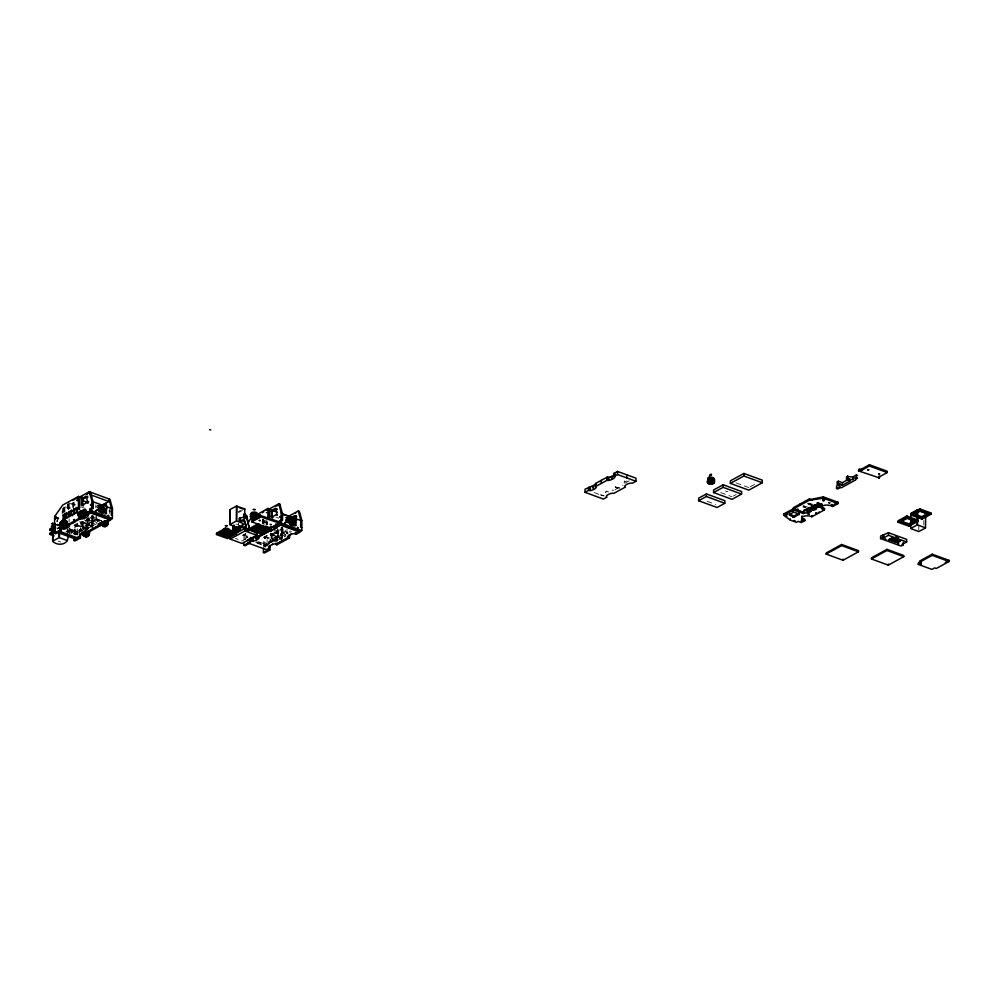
<?xml version="1.0" encoding="UTF-8"?>
<svg xmlns="http://www.w3.org/2000/svg" width="999" height="999" viewBox="0 0 999 999"><rect width="100%" height="100%" fill="white"/><g stroke="black" fill="none" stroke-linecap="round" stroke-linejoin="round"><path stroke-width="0.75" stroke-dasharray="5 3.75" d="M57.455 521.603L57.492 517.445M62.188 513.948L62.225 511.026M62.787 512.699L62.825 508.304M63.174 512.699L63.224 508.241M63.761 511.426L63.811 506.968M64.111 512.425L64.173 506.356M64.898 512L64.96 505.931L70.579 507.979M67.482 531.73L67.52 528.733M67.682 508.803L67.72 504.308M67.62 534.228L67.657 531.143L76.861 534.515M68.007 508.803L68.069 502.859M68.257 509.015L68.294 504.52M68.631 509.765L68.706 502.285M68.819 532.804L68.844 530.219M69.081 521.965L69.118 518.968M69.218 508.479L69.268 503.996M69.88 533.703L69.855 532.292L65.809 530.806M69.893 528.071L69.93 529.495L66.221 531.518M71.578 533.816L71.603 531.231A8.117 3.621 0.6 0 0 68.007 531.93M72.777 507.442L72.84 501.498M73.264 507.242L73.314 502.597M73.576 507.005L73.614 502.547M73.664 507.017L73.714 502.522M74.251 505.731L74.288 502.734M74.051 534.365L74.138 525.187M74.313 533.99L74.376 527.897A2.635 1.848 61.3 0 1 75.624 526.186L76.536 525.699C77.035 522.802 76.199 527.609 78.059 526.111C79.046 524.825 75.649 524.562 76.698 525.861M68.894 528.646L74.388 530.656A1.561 0.699 0.6 0 0 74.75 531.368L74.763 533.966A1.561 0.699 0.6 0 1 74.363 533.241L76.299 534.527M75.2 535.027L75.287 524.075M75.624 526.186L75.637 525.174C75.824 523.838 76.274 528.221 76.985 524.9M75.824 533.903L75.936 524.213L77.735 523.226L77.622 532.892M77.048 534.802L77.073 532.23L74.8 531.393M77.235 535.052L77.173 532.305M79.171 532.779L79.196 530.144L81.606 530.307L81.731 521.141M79.845 529.795L79.445 531.318L78.659 530.881L79.745 529.657L79.957 532.342L83.292 529.932M79.196 530.144L80.807 530.744L80.907 521.64M79.483 533.516A5.594 3.109 -69.9 0 1 80.407 530.781L81.144 522.39M82.705 521.378L82.567 528.833L82.13 521.166M82.792 526.96L82.68 522.24L85.839 520.354L85.976 525.037L82.755 526.96L83.953 527.372L86.851 525.774L87.175 525.099L86.051 524.687M83.841 527.36L83.779 522.727L87.213 521.128L86.089 520.716M86.501 529.258L86.613 518.781M87.075 529.47L87.188 518.993M87.275 518.843L87.163 529.245L74.763 524.7M87.475 528.733L87.587 518.244M88.074 518.419L87.962 528.821L75.562 524.263M88.049 528.946L88.162 518.456M88.611 525.262L91.883 527.022L88.561 525.786M91.384 517.819L91.334 521.79L92.407 522.489L89.136 524.475L89.098 519.767L92.507 518.231L90.971 517.532L92.345 517.894M91.533 526.411L91.646 515.559M91.945 526.411L92.058 516.008M92.108 526.623L92.22 515.771M92.47 528.971L92.607 515.496M88.474 528.159L92.745 525.973L92.857 515.571M96.441 516.371L96.416 519.018L97.452 519.78L94.318 521.703L92.919 521.041L93.269 516.283M93.082 526.186L93.182 515.709M94.318 521.703L94.168 516.982M95.792 516.645L95.717 524.075L84.391 519.917M95.879 507.729L95.916 504.757M97.527 521.603L97.565 518.631M109.49 513.449L109.528 509.453M238.311 527.597L238.361 523.089M243.943 539.235L243.993 534.652M245.067 539.647L245.142 533.541M245.542 534.552L245.554 533.528M246.828 537.812L246.865 535.039M262.637 523.951L262.687 519.305M263.037 523.576L262.987 519.068M263.461 546.416L263.561 537.25M263.611 523.776L263.649 519.293M263.961 524.887L264.111 521.79L266.209 520.516M264.585 546.828L264.685 537.662M265.235 547.34L265.347 536.263L267.158 535.277L267.033 546.353M266.134 524.438L266.346 521.241M266.783 524.925L266.833 520.467M267.42 524.438L267.47 521.653M268.581 544.83L268.619 542.207L269.405 541.77L269.255 543.881M268.619 542.207L270.23 542.794L270.329 533.691M269.255 544.18A5.594 3.109 -69.9 0 1 269.83 542.844L270.579 532.991M271.154 533.204L271.016 542.37L270.23 542.794M272.115 533.429L272.04 540.859L271.541 533.216M273.139 535.102L272.277 534.053L275.387 532.455L275.474 536.738L276.561 537.362L273.339 539.435L273.227 534.715L276.598 532.979M275.924 541.321L276.036 530.844M276.586 541.308L276.698 530.906M276.898 540.796L277.01 530.307M278.671 536.538C276.486 524.225 288.486 532.842 278.671 536.538L277.272 535.876L277.61 531.118M277.472 540.996L277.51 528.983M281.306 539.085L278.034 537.312L281.393 539.073M277.422 536.113C283.554 537.674 278.359 527.422 281.768 529.945M280.931 540.022L281.069 527.622M281.481 528.071L281.368 538.461L268.968 533.916M281.518 538.673L281.643 527.834M281.893 541.033L282.03 527.559M282.267 527.634L282.168 538.036L268.381 532.979M282.492 538.249L282.605 527.772M283.741 533.753L282.505 533.341L285.826 531.068L286.95 531.48L283.591 533.741L283.816 528.746L282.692 528.334L283.504 529.433M273.813 531.98L285.127 536.138L285.19 530.194M286.988 528.833L286.938 535.152L285.127 536.138M918.755 529.994L918.805 526.286M923.8 525.049L923.85 520.529M91.334 521.865L92.095 522.914M96.404 519.08L93.082 521.278M267.432 524.375L266.308 523.888M275.462 536.813L272.103 538.998L273.264 539.423M280.756 533.916L281.88 534.265M87.887 519.73L91.059 517.482M262.862 521.84L265.085 520.104M70.542 530.544L71.341 530.581M89.111 516.933L88.661 517.819M264.111 537.025C264.31 540.859 267.47 535.089 267.557 538.074C265.347 538.136 266.596 535.526 264.31 538.061M77.26 532.479L71.603 531.231M70.592 530.806C76.436 527.659 65.085 533.541 71.241 530.719M70.692 530.506L71.266 531.156M71.566 529.745L72.165 530.656M74.913 524.525L74.675 525.811L76.011 526.411M82.567 528.833L81.069 529.707M278.371 529.495L277.297 529.445M85.252 529.482L85.764 529.495M85.015 529.245L85.015 529.245A3.097 1.723 -69.9 0 0 83.591 529.595M287.724 533.778L288.349 534.49M271.678 542.057L273.439 540.434A5.594 3.109 -69.9 0 1 275.899 540.546L276.236 540.671M70.005 531.63L69.668 530.993M624.787 483.266L629.507 480.656M96.179 506.368L96.166 507.242M82.043 528.583L82.892 527.959A5.594 3.109 -69.9 0 1 85.902 528.808L86.089 529.358M83.117 529.033L84.016 528.371A5.594 3.109 -69.9 0 1 87.025 529.22M110.489 511.101L108.916 510.814L110.315 511.6M265.909 546.041L263.399 545.516L265.722 546.578M271.466 540.646L272.315 540.022A5.594 3.109 -69.9 0 1 275.324 540.859M272.04 540.859L270.492 541.77M604.208 495.866L600.624 494.792L602.897 495.991M277.71 531.056L278.833 531.468L277.635 531.106L280.544 529.52M85.689 525.399L86.813 525.811M285.464 531.78L286.588 532.192M57.505 520.904L56.606 521.391A2.635 1.848 61.3 0 0 56.531 520.691M75.125 526.361L76.024 525.874M74.376 527.897L75.287 527.41A2.635 1.848 61.3 0 1 76.536 525.699M90.971 522.502L88.049 524.063L89.248 524.475M80.807 530.744L81.606 530.307M93.119 525.611L96.603 523.713M238.074 511.838L240.584 510.464M238.461 512.587L242.282 510.501M246.129 538.661L242.083 540.871L235.477 538.449M272.715 541.982L276.049 540.621M276.723 540.859L286.026 535.764M615.059 489.635L623.201 485.177M733.416 496.003L736.138 494.505M750.162 486.838L755.569 483.878M85.602 528.671L87.3 528.796M612.2 490.134L613.898 490.272M615.159 487.262L617.357 488.086M78.109 525.312L77.747 526.261M98.689 520.679C95.005 519.942 99.301 522.652 98.089 519.48C95.979 520.454 98.252 522.514 98.751 520.729M97.29 521.228L97.627 520.317M247.939 536.863L246.378 536.813L247.59 537.799M246.528 537.4L246.815 536.451M266.258 543.618C266.333 546.865 268.444 542.332 266.046 544.592M267.457 544.043L267.095 544.992M88.012 524.063L88.961 524.113M282.505 533.341L283.454 533.404M624.675 480.944C622.29 485.302 626.523 478.359 628.084 482.205M606.206 491.058C604.12 494.955 606.942 489.797 608.478 491.895M74.888 525.998L75.712 524.4M264.785 536.263L277.385 540.871M269.043 541.645C266.945 545.541 269.767 540.384 271.316 542.482M288.174 532.792C284.091 533.941 289.86 531.793 286.738 532.092C286.351 535.277 289.235 531.768 287.762 533.678M286.638 533.266L286.988 532.33M267.532 537.375L267.245 538.336M266.046 537.912L266.458 537.012M78.097 532.03L76.473 531.943L77.685 532.929M76.561 532.517L76.911 531.58M101.523 520.866L99.026 520.042L98.639 521.64M808.953 503.021L813.149 504.557M807.554 503.171L811.75 504.707M807.979 503.558L810.776 504.582M807.979 504.208L810.776 505.232M803.308 505.544L807.679 507.142M802.959 506.306L805.756 507.33M802.946 506.968L805.743 507.992M736.076 482.904L748.813 487.574M720.704 492.594L732.055 496.753M707.167 501.298L715.684 504.42M619.78 488.361L615.209 486.725L617.444 488.061M594.243 492.607L603.446 495.991M276.061 517.132L278.821 518.144M262.799 521.078L268.406 523.126M262 521.503L269.018 524.075M280.794 529.882L281.918 530.294M274.201 530.469L285.514 534.627M275.512 532.779L276.636 533.116M280.394 534.565L281.518 534.977M273.551 534.365L272.427 533.953L273.464 534.403M277.26 535.764L278.384 536.176M275.1 537.462L276.224 537.874M273.089 539.073L272.078 538.973M274.063 539.735L275.187 540.147M264.186 536.763L275.212 540.809M258.491 541.72L268.007 545.217M256.431 541.695L268.069 545.966M255.694 542.195L265.622 545.841M257.08 543.206L266.271 546.578M71.628 503.434L75.762 504.945M81.269 506.968L85.402 508.491M69.455 503.359L76.349 505.894M65.572 506.88L69.78 508.416M92.957 516.958L94.081 517.37M98.089 519.48L101.498 520.729M96.041 519.73L97.165 520.142M89.423 519.405L88.249 519.018L89.336 519.455M92.907 520.929L94.043 521.341M87.612 519.455L97.515 523.089M83.004 521.89L84.128 522.302M82.917 521.94L84.041 522.352M81.718 521.928L92.745 525.973M82.592 522.627L83.716 523.039M79.545 521.853L92.07 526.473M82.555 526.598L83.679 527.01M84.64 527.672L85.764 528.084M85.889 529.108L87.837 529.782M81.718 529.795L82.268 529.994A5.594 3.109 -69.9 0 0 81.531 531.193M79.62 529.582L81.893 530.419M69.068 529.67L78.584 533.154M67.008 529.632L77.185 533.366M67.695 530.656L77.622 534.29M67.495 530.719L77.61 534.39M65.884 531.643L70.142 533.204M58.167 541.121L60.664 542.032M264.922 536.263L265.434 538.473M290.572 532.517A5.594 3.109 -69.9 0 1 291.308 531.318M289.448 532.105A5.594 3.109 -69.9 0 1 290.185 530.906M235.989 524.188A3.097 1.386 0.6 0 1 238.324 524.375M244.805 533.941A2.01 0.899 0.6 0 1 245.117 535.214A2.01 0.899 0.6 0 1 242.282 535.327M245.429 533.291A2.01 0.899 0.6 0 1 244.743 534.34M244.28 534.453A2.01 0.899 0.6 0 1 243.244 534.49M99.463 521.378A5.594 3.109 -69.9 0 1 100.025 520.042M727.834 491.658A2.01 0.899 0.6 0 1 725.611 490.834M79.945 530.968C80.444 533.578 81.631 528.346 79.945 530.968"/><path stroke-width="1.5" d="M69.056 524.95L66.821 525.149L66.721 522.639A5.594 3.109 -69.9 0 0 63.387 520.779L61.626 522.402M67.944 525.561L67.944 524.213M86.326 532.33L86.339 531.031L87.462 531.443L87.45 532.742L86.326 532.33L98.951 525.424L98.963 524.138L100.087 524.55L100.075 525.836L87.45 532.742M256.955 534.34L257.355 537.624L256.231 537.212L256.144 534.69M257.355 537.624L257.367 536.326L256.243 535.914M275.749 544.393L275.761 543.094L276.885 543.506L276.873 544.805L275.749 544.393L288.374 537.487L288.386 536.201L289.51 536.613L289.498 537.899L276.873 544.805M54.096 535.988L50.062 534.502L50.012 533.241M50.112 529.058L50.1 530.294L52.797 531.281M52.56 530.119L52.56 528.846M55.357 526.76A1.561 0.699 0.6 0 1 54.895 526.673L52.61 525.836L52.635 523.264L51.523 523.863M52.66 541.158L52.822 526.148M67.408 534.552C70.667 544.293 58.142 546.915 52.722 541.321L52.835 526.298M54.221 527.797L54.371 530.269A8.117 3.621 0.6 0 0 55.395 529.395M54.371 530.269L54.396 527.697A8.117 3.621 0.6 0 0 55.257 527.01M79.545 508.016L79.658 496.815L78.534 496.403L62.675 505.082L54.645 516.483L54.47 533.291L55.594 533.703L60.927 530.781L60.951 528.109A5.594 3.109 -69.9 0 1 61.089 526.748M54.845 526.66L54.87 524.075L52.635 523.264M52.685 541.146L59.041 537.662L59.103 531.668M67.395 540.571L59.441 537.649L59.49 533.154M62.438 527.547C57.717 528.109 59.515 519.955 63.149 521.353A1.436 1.199 -74.3 0 1 64.236 521.141L64.048 521.678M52.535 533.104L52.522 534.34L59.803 530.369L59.828 527.697A5.594 3.109 -69.9 0 1 60.327 524.937M60.914 525.936L60.564 526.136A1.436 0.637 0.6 0 1 60.027 525.611L59.578 524.725M62.562 527.41L64.073 528.471L65.035 527.847L64.073 528.471M62.625 521.915L63.124 521.128L64.935 521.965M66.321 513.174L66.458 517.857L63.274 519.78L63.112 515.209L66.259 513.186L67.445 513.586L64.323 515.397L64.173 519.992M63.062 527.647A1.436 1.011 61.3 0 1 62.175 526.798L61.663 527.072A1.436 1.011 61.3 0 0 62.55 527.922L63.062 527.135M63.124 521.64L63.124 521.128A1.436 1.011 61.3 0 0 62.225 521.316L61.276 521.428M60.29 526.873C62.837 527.247 64.436 522.864 62.7 521.191A1.436 1.199 -74.3 0 1 63.799 521.016L64.236 521.141M63.674 520.329L63.736 514.385M63.874 522.777A1.436 0.637 0.6 0 1 65.122 522.914L66.646 523.464L66.783 524.463L65.122 523.638A1.436 0.637 0.6 0 0 63.861 523.501L63.424 522.614M64.023 520.017L64.073 515.459M64.785 522.614L64.885 513.511M71.453 515.322L68.357 516.733L68.494 512.1L71.653 510.277L71.503 515.284L72.577 515.734M68.781 511.813C70.479 511.55 70.33 518.493 68.319 516.52M76.686 507.504L77.747 507.929L74.888 509.49L73.764 509.078L76.848 507.567L76.823 512.187L73.639 514.11L73.751 509.09M80.607 533.928A5.594 3.109 -69.9 0 0 80.469 535.289L80.444 537.974L75.1 540.884L73.976 540.471L74.013 537.425M74.875 509.502L74.525 514.16L73.402 513.748M74.688 521.953L74.7 520.666M77.36 512.862L77.41 508.416M62.025 528.883C64.186 529.994 72.178 526.136 68.869 525.137L80.557 518.656L80.582 517.37C76.286 517.345 78.309 509.827 81.718 511.188A1.436 1.199 -74.3 0 1 82.805 510.976L82.617 511.525M79.533 509.415L78.409 509.003L78.534 496.403M90.085 511.988L91.883 511.001L91.92 508.041L90.11 509.028L90.085 511.988L110.564 519.505L112.375 518.518L112.45 508.454L109.99 499.325L89.348 491.733L79.52 497.115L79.408 508.454L78.409 509.003M66.821 525.149L79.433 518.244L79.458 516.958M78.272 515.909L78.958 516.558A1.436 1.061 -26.8 0 0 79.545 517.32C81.169 518.956 85.964 517.957 81.631 517.482L81.406 517.245M83.466 505.631L82.343 505.219A1.261 0.699 -69.9 0 1 81.568 504.52L81.955 498.576L85.639 496.441L86.763 496.853A1.773 0.987 -69.9 0 1 87.425 496.803M81.631 516.97L81.631 517.482A1.436 1.011 61.3 0 1 80.744 516.633L80.032 516.608M78.709 516.071A1.436 1.061 -26.8 0 0 79.296 516.833L81.581 514.71L81.269 511.026A1.436 1.199 -74.3 0 1 82.368 510.851L82.805 510.976M82.442 512.624A1.436 0.637 0.6 0 1 83.704 512.749C85.976 512.662 86.026 515.634 83.691 513.474A1.436 0.637 0.6 0 0 82.43 513.336L81.993 512.45M83.367 505.681A1.261 0.699 -69.9 0 1 82.692 504.932L82.942 499.213L86.763 496.853M85.202 514.035L85.215 513.311M86.164 536.051L86.164 536.563A1.436 1.011 61.3 0 0 87.063 536.376L87.575 536.101A1.436 1.011 61.3 0 1 86.663 536.288L86.164 536.563C82.617 536.326 85.714 534.403 84.653 536.013M86.451 513.124L87.575 513.536L87.562 514.822L86.438 514.41L86.451 513.124A5.594 3.109 -69.9 0 0 82.093 510.701M79.433 518.244C81.506 520.779 90.834 516.083 87.35 515.034L87.375 511.938M85.252 536.013L85.065 536.55A1.436 1.199 -74.3 0 0 86.151 536.338L88.511 535.814L89.261 532.804A1.436 0.637 0.6 0 0 88.724 532.28L88.374 531.755M89.261 532.804L89.273 532.08A1.436 0.637 0.6 0 0 88.736 531.555M89.71 532.966L88.899 530.968A1.436 1.061 -26.8 0 1 89.148 531.456L89.598 531.618M86.438 514.41L89.922 512.499L89.96 508.903L91.733 507.929L93.057 508.454L93.132 501.785L111.326 508.466M90.434 492.157L90.41 494.73L108.841 501.498L108.866 498.913L111.326 508.041L111.264 515.134L112.4 515.559M91.733 507.929L91.808 500.861L89.348 491.733M92.857 508.341L92.932 501.273L90.472 492.145L86.788 494.155M102.897 510.764L102.622 512.175L102.897 510.764L101.036 510.089M104.683 525.924L104.67 526.436A1.436 1.011 61.3 0 0 105.582 526.248L106.081 525.973A1.436 1.011 61.3 0 1 105.182 526.161L101.399 524.962M104.92 520.904L105.744 521.778L109.341 519.805M108.229 522.839L107.78 522.677A1.436 0.637 0.6 0 0 107.243 522.152L105.732 520.879L107.243 521.428A1.436 0.637 0.6 0 1 107.78 521.953C109.091 523.214 106.893 527.484 104.658 526.211A1.436 1.199 -74.3 0 1 103.571 526.423L101.798 525.162L104.008 526.548A1.436 1.199 -74.3 0 0 105.095 526.336L104.758 526.061M107.093 520.716L107.08 522.002L110.564 520.104L90.946 513.061M107.78 522.677L107.78 521.953M236.413 533.641L225.599 529.67L225.549 528.409L236.376 532.38L236.413 533.803L227.535 538.573L216.583 534.602L216.571 533.354M222.939 531.655L222.914 533.391A1.436 1.199 -40.8 0 0 223.439 534.328L223.439 534.852C234.565 538.286 225.474 528.046 223.439 534.852M223.139 534.502L223.189 533.279A1.436 1.274 19.1 0 1 222.627 532.205L223.202 532.242M223.501 533.466L223.514 532.954A1.436 1.011 61.3 0 1 223.089 531.955M223.913 535.139L223.913 534.627A1.436 0.799 -69.9 0 1 223.576 533.99M224.013 533.191L224.013 532.679A1.436 1.011 61.3 0 1 223.576 531.48L223.526 531.918M224.663 532.979L224.475 531.193L225.437 531.318M225.287 535.526L226.086 535.589M225.2 528.446L216.558 533.179L216.521 534.428L225.187 529.682L225.549 528.409M226.885 533.978C223.489 534.765 227.772 533.778 226.785 533.516M225.412 532.854L225.225 531.068M225.886 533.341L225.187 533.478L226.211 533.254M226.224 532.829C225.799 530.656 227.672 530.769 227.01 532.892A1.861 0.837 0.6 0 1 227.984 533.853M227.173 534.09L226.411 533.841M219.043 534.428L227.235 537.437L227.347 536.188L232.617 533.316M227.76 533.041L227.76 532.529A1.436 0.799 -69.9 0 0 228.134 531.293L228.759 531.53A1.436 0.799 -69.9 0 1 228.384 532.754L228.384 533.266M228.284 535.214L228.309 533.678M228.721 534.989L228.796 534.428A1.436 1.011 61.3 0 0 229.196 533.941M228.858 533.566L228.871 533.054A1.436 1.199 -40.8 0 0 229.42 531.93L229.708 532.267A1.436 1.199 -40.8 0 1 229.158 533.391L229.121 534.615M230.157 509.702L229.995 524.712L238.112 527.634L244.68 524.1M235.577 533.553L244.992 528.409L256.893 532.767L256.868 535.339L242.058 543.444L230.17 539.085L230.195 536.5M239.685 526.723L240.347 528.658A1.436 1.274 19.1 0 1 239.772 529.645C239.585 532.305 233.666 532.217 233.591 529.532A1.436 1.274 19.1 0 1 233.029 528.459L233.192 526.311L234.278 525.374M233.966 530.744L233.679 529.895A1.436 1.199 -40.8 0 1 233.142 528.958C232.03 527.822 234.902 523.064 234.103 527.385A1.436 1.011 61.3 0 0 234.54 528.583L233.666 530.407M233.654 525.811L233.591 527.659A1.436 1.011 61.3 0 0 234.028 528.858L234.028 529.37M233.704 529.695L233.704 529.183A1.436 1.274 19.1 0 1 233.154 528.109L233.716 528.146M233.916 532.554L233.916 533.828L227.335 537.425M234.44 531.043L234.44 530.531A1.436 0.799 -69.9 0 1 234.091 529.695M235.065 531.268L235.077 530.756A1.436 0.799 -69.9 0 1 234.728 529.932M234.528 529.095L234.99 527.197L235.951 527.21M236.214 529.994C234.453 528.746 239.41 529.183 237.213 530.132M236.276 529.97L235.514 529.395L236.838 529.183M235.19 528.883L235.939 528.758L235.752 526.972M236.463 506.043L230.107 509.527L229.932 524.537L236.301 521.053L236.463 506.043L244.83 508.953M239.76 530.169L236.738 528.733L236.763 527.185M244.668 523.963L236.713 521.028L236.863 506.031M236.938 529.308L237.45 529.92L236.713 529.283M237.537 528.796L237.55 527.247M235.752 529.62C234.465 530.407 239.323 530.619 237.025 529.62C232.842 530.107 239.698 531.131 236.938 529.745M238.274 528.946L238.286 528.421A1.436 0.799 -69.9 0 0 238.649 527.197L239.285 527.435A1.436 0.799 -69.9 0 1 238.911 528.658L238.911 529.17M238.811 531.118L238.823 529.582M239.335 529.295L239.785 529.47A1.436 1.011 61.3 0 1 239.323 530.332L239.385 528.958A1.436 1.199 -40.8 0 0 239.935 527.834L239.96 526.073L240.235 528.171A1.436 1.199 -40.8 0 1 239.685 529.295L239.673 529.807M239.298 525.686L238.923 527.622M246.054 526.798L244.63 520.979L239.535 521.191L239.685 517.907A8.117 3.621 0.6 0 0 244.268 516.833C241.671 511.638 248.202 514.747 245.729 518.156A1.561 0.699 0.6 0 0 246.865 518.681L249.35 528.846A1.561 0.699 0.6 0 0 248.489 529.458C250.112 532.417 244.817 530.981 246.441 528.371A8.117 3.621 0.6 0 0 241.421 527.684L240.959 527.01L246.054 526.798L246.079 524.225L242.257 524.375M239.535 521.191L239.398 517.919M239.648 530.519L239.772 529.645M239.373 520.491L239.685 517.907M239.66 520.479A8.117 3.621 0.6 0 0 244.243 519.405L243.669 514.348M250.861 537.412A5.594 3.109 -69.9 0 0 250.374 540.172L250.349 542.844L245.005 545.766L243.881 545.354L243.918 542.295M244.668 524.113L244.655 520.941M244.755 515.109L244.78 508.928M230.17 539.085L244.967 530.981L244.992 528.409M245.717 518.119L245.429 514.273M246.865 518.681L246.89 516.108A1.561 0.699 0.6 0 1 245.754 515.571M247.14 530.944L247.29 528.434M248.801 530.781L248.838 528.209L248.227 528.533M243.881 545.354L249.226 542.432L249.25 539.747A5.594 3.109 -69.9 0 1 249.375 538.399M249.35 528.846L246.89 516.108M269.543 527.759L269.53 528.995L260.714 533.778L249.7 529.795L249.675 528.384L258.316 523.651L258.304 524.887L249.663 529.62M250.487 514.585L251.161 513.811L250.449 516.383A1.436 1.274 19.1 0 0 251.011 517.457C251.074 520.154 256.98 520.204 257.193 517.569A1.436 1.274 19.1 0 0 257.767 516.583L257.292 514.31M250.587 514.285L250.574 516.87A1.436 1.199 -40.8 0 0 251.099 517.819L251.386 518.668M251.236 514.972L250.861 517.207A1.436 1.199 -40.8 0 0 251.386 518.156M251.036 513.836C253.534 512.375 249.226 514.023 251.024 515.584A1.436 1.011 61.3 0 0 251.461 516.77L250.999 517.969M251.099 517.819L248.526 522.215M251.124 517.619L251.136 517.095A1.436 1.274 19.1 0 1 250.574 516.021L251.136 516.071M251.548 513.561L251.523 515.297A1.436 1.011 61.3 0 0 251.96 516.495L251.448 517.282M251.81 521.853L259.265 517.769A2.635 1.174 0.6 0 0 259.565 516.495L280.494 523.513L280.507 522.227L279.782 523.913A2.635 1.174 0.6 0 0 277.048 524.288L269.58 528.371L251.81 521.853L251.823 520.566L254.308 519.205M251.86 518.968L251.86 518.444A1.436 0.799 -69.9 0 1 251.548 517.981M251.935 541.121L251.473 537.849L251.448 540.946C253.721 542.095 261.576 538.136 258.291 537.2L269.917 530.844L269.955 527.747M254.982 513.024L252.51 513.036L251.96 517.007M253.396 512.887L253.359 516.683L252.61 516.808M253.147 541.071L253.184 537.986L257.792 535.464M253.596 530.569L253.496 527.522M254.957 516.708L254.158 516.645L254.283 513.061L255.082 513.174L254.957 516.708L257.193 517.569M254.258 530.119L254.295 527.085M254.683 517.882L254.72 517.157L252.997 517.42M254.183 517.932L255.22 517.482L253.571 517.17M255.707 516.858L255.707 516.346A1.436 0.799 -69.9 0 0 256.081 515.122C254.433 510.789 259.415 514.585 257.655 516.933A1.436 1.274 19.1 0 1 257.068 517.919L257.068 518.444M255.981 526.91L255.869 529.92M256.693 517.657A1.436 1.011 61.3 0 1 256.243 518.531L256.755 517.22M256.331 517.095L256.331 516.57A1.436 0.799 -69.9 0 0 256.706 515.347L256.718 513.561L257.355 515.746A1.436 1.199 -40.8 0 1 256.818 516.87L256.743 518.768M256.406 526.548L256.393 528.284A1.436 1.199 -40.8 0 0 256.918 529.233L258.217 530.569M256.693 526.885L256.681 528.621A1.436 1.199 -40.8 0 0 257.205 529.57M257.205 530.082L256.943 528.508A1.436 1.274 19.1 0 1 256.393 527.435L256.955 527.484M257.105 517.719L257.105 517.207A1.436 1.199 -40.8 0 0 257.655 516.096L256.818 515.846M256.943 529.033L257.28 528.184A1.436 1.011 61.3 0 1 256.83 526.997L257.28 527.16M257.267 528.696L257.779 527.909A1.436 1.011 61.3 0 1 257.342 526.71L257.792 526.885M257.779 528.421L258.229 526.535L259.191 526.548M259.016 528.783C265.684 529.42 255.344 530.232 260.314 529.345M269.53 528.846L258.716 524.862L258.729 523.626M262.038 528.796A2.585 1.161 0.6 0 1 260.364 530.581A2.585 1.161 0.6 0 1 257.417 529.12A2.585 1.161 0.6 0 1 261.576 528.571L262.512 529.07A1.436 1.011 61.3 0 1 262.063 529.945L259.84 530.819L258.991 529.97M259.952 529.058C257.929 530.019 262.7 529.732 258.991 528.958M258.429 528.221L259.178 528.096L258.991 526.411M259.265 517.769L259.278 516.483A2.635 1.174 0.6 0 0 259.578 515.197L280.507 522.227M259.565 516.495L259.578 515.197M259.84 530.819L259.79 529.97M260.115 529.545C257.33 529.208 262.1 529.682 260.177 528.633M260.776 528.121L259.977 528.059C259.565 525.936 261.426 525.986 260.776 528.121C263.249 527.46 263.037 532.017 262.575 528.633M260.277 516.096L260.289 514.81M260.477 533.741L260.464 531.393M260.652 530.781L260.814 529.994M260.377 528.683L261.014 529.17L260.377 529.12M260.876 533.728L260.889 532.492M261.401 530.669L261.526 529.994M261.513 528.271L261.526 527.759A1.436 0.799 -69.9 0 0 261.9 526.535L262.525 526.76M262.15 528.508L262.15 527.984A1.436 0.799 -69.9 0 0 262.512 526.96M262.213 512.874L263.736 511.8M262.625 528.796L262.637 528.284A1.436 1.199 -40.8 0 0 263.174 527.16L263.474 527.509A1.436 1.199 -40.8 0 1 262.924 528.621L262.887 529.857M270.017 545.991A5.594 3.109 -69.9 0 0 269.892 547.352L269.855 550.024L264.523 552.947L263.399 552.534L263.449 547.952M263.486 526.61L263.474 528.346A1.436 1.274 19.1 0 1 262.887 529.333L263.012 528.983A1.436 1.274 19.1 0 0 263.586 527.996L263.024 527.947M260.452 532.629L267.033 529.033L267.033 527.747L260.427 531.418L253.546 528.896M267.857 518.269L267.957 508.466L269.081 508.878L268.981 518.681M268.843 519.105L268.943 509.165L278.771 503.796L279.895 504.208L282.355 513.324L282.28 520.404M256.231 537.212L268.856 530.307L268.868 529.008L269.992 529.42A5.594 3.109 -69.9 0 1 270.492 526.673M269.48 528.821L269.493 527.584L265.459 526.098M295.392 532.367L295.379 533.653L296.503 534.065L299.987 532.155L280.369 525.124L276.76 527.085L277.385 527.809L270.404 531.018L270.442 527.922L276.261 525.349M270.991 516.583L271.378 510.639L275.05 508.503L276.174 508.916L272.302 511.401L272.115 516.995A1.261 0.699 -69.9 0 0 272.889 517.694L271.765 517.282A1.261 0.699 -69.9 0 1 270.991 516.583L272.115 516.995M271.616 530.968L271.653 527.872M275.861 526.473L279.345 524.562L280.469 524.975L276.985 526.885L275.861 526.473L275.874 525.187A5.594 3.109 -69.9 0 0 275.761 523.951M276.985 526.885L276.998 525.599M279.345 524.562L279.383 520.954L281.156 519.992L282.48 520.516L282.555 513.848L300.749 520.529M281.156 519.992L281.231 512.912L278.771 503.796M288.461 516.358L298.289 510.976L299.413 511.388L301.873 520.516L301.785 530.569L299.987 531.555L279.508 524.05L281.306 523.064L281.343 520.104L279.533 521.091M292.058 522.102C294.318 520.354 287.712 522.015 292.332 521.953M296.503 534.065L296.516 532.779M298.289 510.976L300.749 520.104L300.674 527.197L301.823 527.609M613.973 473.414C617.22 474.3 609.415 478.321 607.117 477.16L595.504 483.516L595.466 486.613L607.092 480.244C609.24 481.368 617.257 477.447 613.935 476.498L613.973 473.414L617.569 471.441L635.976 478.184L635.938 481.281L632.33 483.254C630.069 482.105 622.202 486.038 625.486 487L613.861 493.356C611.588 492.207 603.758 496.178 607.017 497.102L603.408 499.075L585.014 492.332L585.052 489.235L596.116 484.24M585.014 492.332L588.623 490.359L588.648 487.262M595.466 486.613C599.537 487.574 585.489 494.567 589.135 487.45M590.322 490.484L590.359 487.4M601.273 483.429L601.336 482.105M601.348 481.605L601.311 480.344M607.092 480.244L607.117 477.16M607.579 480.432L607.604 477.335M608.791 480.382L608.828 477.285M614.422 476.685L614.46 473.588M614.56 477.222L614.585 474.138M613.935 476.498L617.544 474.525L617.569 471.441M626.735 477.909L626.773 474.812M698.638 500.749L698.663 498.176L706.418 493.931L724.849 500.699L724.812 503.271L717.07 507.504L698.638 500.749L706.38 496.515L724.812 503.271M706.38 496.515L706.418 493.931M710.039 483.928L707.292 482.192L707.854 479.27M707.904 482.917L707.779 479.283M708.204 483.254L707.804 480.319M713.885 483.017L712.512 481.443L708.154 481.805L707.841 478.933L708.803 478.309L707.841 478.933A3.097 1.386 0.6 0 1 710.214 477.21A3.097 1.386 0.6 0 1 713.96 478.246C714.959 479.27 713.923 484.165 714.01 482.992L713.873 480.357M708.766 481.593L708.353 478.658M709.427 481.381L709.365 478.096M709.702 479.008L710.801 478.484L709.989 479.033M709.902 482.342L711.563 482.367M710.177 481.256L710.114 477.972M710.127 482.18L711.638 482.18M709.677 478.971L710.863 478.658M710.089 478.421C707.417 476.411 712.374 472.39 711.413 475.049M710.988 481.193L711.076 477.997L711.812 478.009M711.8 481.206L711.862 478.034M712.612 481.368L712.899 478.421L713.199 481.643M713.586 492.569L713.623 489.985L723.164 484.765L741.595 491.52L741.57 494.093L732.03 499.325L713.586 492.569L723.139 487.337L741.57 494.093M713.698 481.955L714.173 479.058L714.572 482.192M723.139 487.337L723.164 484.765M730.381 483.404L730.406 480.831L743.93 473.439L762.324 480.182L762.299 482.754L748.775 490.159L730.381 483.404L743.893 476.011L762.299 482.754M743.893 476.011L743.93 473.439M801.673 517.22A5.594 2.498 0.6 0 0 803.72 518.918L804.844 519.318L804.832 520.616L801.348 522.527L798.201 521.366L796.428 522.34L790.271 520.079L783.666 515.309L783.678 514.023L793.506 508.641M789.635 515.109A1.773 0.787 0.6 0 1 789.697 514.148L793.893 512.15L799.275 514.148L793.88 517.332L789.635 515.109L789.647 513.811L793.893 516.046L799.325 513.011M790.271 520.079L790.284 518.793M792.856 517.157L792.869 515.871M783.666 515.309L793.493 509.927L793.418 507.692L809.252 499.025L812.1 500.074M794.342 517.195L794.367 515.909M798.963 513.898L798.85 512.549M799.025 514.635L799.038 513.349M800.361 505.157L799.699 504.258M803.383 513.561L804.395 511.713L803.383 513.561L793.493 509.927M804.832 520.616L803.708 520.204L803.72 518.918M804.033 511.226C802.871 507.43 810.039 515.034 811.288 509.952L811.275 511.251C800.848 517.382 802.771 505.369 811.275 511.251M804.158 511.563L804.183 510.277M804.919 502.047L804.932 501.398M806.892 509.665L806.905 508.379M807.617 512.837L807.629 511.55M807.667 509.652L807.679 508.366M808.428 512.799L808.441 511.513M809.24 500.312L809.252 499.025M811.113 510.926L811.138 509.627M811.875 506.943L811.887 505.644M803.708 520.204A5.594 2.498 0.6 0 1 802.859 516.683A5.594 2.498 0.6 0 1 810.713 516.371L811.837 516.783L811.85 515.496M816.433 507.067C818.506 512.524 802.884 509.065 811.962 506.893L811.975 505.606M812.699 510.064L812.711 508.766L809.252 507.504M816.408 508.354L812.736 506.88L812.749 505.594M816.42 507.092L813.523 508.741L813.498 510.027L809.128 508.341M816.195 508.141L816.208 506.855M817.17 504.045L817.257 502.709M821.678 504.083C823.014 505.594 817.344 509.228 817.994 505.881L814.535 504.607M821.478 505.257L818.019 503.983L818.031 502.697M818.793 507.13L818.805 505.844L821.678 504.258M821.64 505.569L821.653 504.283M823.338 508.166L824.475 508.578L824.462 509.877L821.64 507.117A5.594 2.498 0.6 0 1 821.328 505.831M823.363 496.903L838.024 502.272L838.011 503.571L823.351 498.189L823.363 496.903L809.24 499.687M823.351 509.852L824.475 508.578M826.173 554.095L826.185 552.959L841.682 544.48L858.516 550.649L858.503 551.785L843.006 560.264L826.173 554.095L841.67 545.616L858.503 551.785M823.326 509.453L822.327 508.978A5.594 2.498 0.6 0 1 822.477 505.944L824.812 505.207A5.594 2.498 0.6 0 1 830.331 505.631L832.666 506.493L832.679 505.194M857.641 475.561L856.268 475.062L852.759 476.973A8.117 3.621 0.6 0 1 847.751 476.273L846.553 476.723L846.528 479.295L847.726 478.846A8.117 3.621 0.6 0 0 852.734 479.557C852.959 477.122 861.076 477.047 855.793 479.145A1.561 0.699 0.6 0 0 855.768 479.87L841.445 487.712A1.561 0.699 0.6 0 0 839.859 487.862L837.811 488.936L836.525 488.548L836.625 485.801L840.134 483.891M836.6 488.374L840.109 486.463A8.117 3.621 0.6 0 0 837.574 484.403L837.387 481.743L838.348 481.206L842.344 482.679L849.175 478.933M837.574 484.403L837.387 481.743M837.349 484.315L838.323 483.791L838.348 481.206M841.67 545.616L841.682 544.48M838.323 483.791L842.319 485.252L842.344 482.679M843.006 560.264L843.019 559.14M847.502 478.771L847.527 476.186M847.726 478.846L847.751 476.273M852.734 479.557L852.759 476.973M856.243 477.634L856.268 475.062M858.503 470.891L859.227 469.218A2.635 1.174 0.6 0 0 861.975 468.831L869.442 464.747L887.212 471.266L887.199 472.552L879.732 476.648A2.635 1.174 0.6 0 0 879.445 477.922L858.503 470.891L859.215 470.504A2.635 1.174 0.6 0 0 861.962 470.117L869.417 466.034L887.199 472.552M859.215 470.504L859.227 469.218M861.962 470.117L861.975 468.831M869.417 466.034L869.442 464.747M871.44 558.965L871.453 557.829L886.95 549.35L903.783 555.519L903.77 556.655L888.273 565.134L871.44 558.965L886.937 550.474L903.77 556.655M878.733 478.309L879.457 476.635A2.635 1.174 0.6 0 1 879.17 475.974M879.445 477.922L879.457 476.635M903.146 544.942L901.073 546.078L880.581 538.561L880.619 535.988L888.498 532.717L906.692 539.385L906.667 541.97L901.997 544.517L903.146 544.942L903.171 542.37M880.581 538.561L882.654 537.425L882.691 534.852M882.654 537.425L883.803 537.849L883.828 535.277M886.937 550.474L886.95 549.35M888.273 565.134L888.286 563.998M883.803 537.849L888.473 535.289L888.498 532.717M917.806 520.017L917.844 521.428L909.04 526.211L898.014 522.227L897.989 520.816L906.792 516.033L917.856 520.192M898.113 537.512L896.253 536.438L898.113 537.512L896.852 538.199M900.474 520.779L900.474 522.065L908.665 525.062L908.678 523.826L900.486 520.829M898.014 522.227L906.617 517.32L906.63 516.083M917.844 521.278L907.03 517.295L907.042 516.058M908.79 526.173L908.778 523.826L914.048 520.941M909.19 526.161L909.202 524.925M910.788 528.409L917.132 524.937L917.294 509.94L925.611 512.824M925.499 527.847L917.544 524.925L917.694 509.915M918.331 564.41L918.343 563.286L921.103 561.775L921.09 562.912L918.331 564.41L931.93 569.405L934.677 567.894L936.3 568.481L949.038 561.513L949.05 560.377L932.217 554.208L919.48 561.176L919.467 562.312L921.09 562.912M910.988 514.922L919.642 510.189L919.804 508.916L930.881 512.912M930.868 514.148L920.042 510.177L920.054 508.941M920.054 511.288L913.486 514.897L921.69 517.944L921.702 516.708L927.06 513.823M930.881 514.298L921.977 519.08L921.802 516.695L914.872 514.198M922.202 519.043L922.214 517.807M925.673 512.986L925.499 527.996L918.805 531.518L910.801 528.583L910.938 513.411L917.294 509.94M930.856 514.31L930.831 512.887M919.467 562.312L932.204 555.344L932.217 554.208M711.076 480.531L711.875 480.519M62.413 524C60.802 521.391 60.589 526.673 61.813 524.475M61.476 525.349L62.263 523.314L62.05 524.363M79.533 514.035L80.382 514.31M81.031 513.086L80.045 515.184L80.02 513.136M238.386 530.119L238.249 530.706M247.327 518.993L247.365 519.068M248.926 525.786L248.926 525.599M714.023 483.017L711.862 483.678A2.585 1.161 0.6 0 0 713.036 481.968L712.574 481.743A2.585 1.161 0.6 0 0 708.728 481.968A2.585 1.161 0.6 0 0 709.814 483.641M71.816 514.672L72.952 515.022M272.165 512.05L271.041 511.638M712.874 480.794L713.511 480.956M257.055 524.95L258.092 523.926M84.291 535.601L82.692 534.49L84.578 536.126A1.436 1.061 -26.8 0 0 85.789 536.026L85.764 535.951M714.16 481.431L713.985 482.292M101.623 521.903A1.299 0.724 -69.9 0 0 102.023 523.314A1.299 0.724 -69.9 0 0 103.109 521.915L103.172 522.939L103.372 521.903M84.578 512.237L82.368 510.851M84.49 515.884L85.252 516.57L85.427 514.835M61.451 523.289L61.164 524.512L61.626 523.351M79.908 514.285L80.27 513.099L80.557 513.911M711.85 483.803L712.524 483.878M81.693 513.036L81.618 513.661A2.585 1.449 -69.9 0 1 78.983 516.196A2.585 1.449 -69.9 0 1 79.433 512.1A2.585 1.449 -69.9 0 1 81.693 513.036A1.861 1.036 -69.9 0 0 81.543 512.674M101.711 521.878L101.935 523.151L103.009 521.977M82.055 498.002L82.38 497.277M83.704 532.917L83.666 532.754M226.224 532.305L227.023 532.367M237.55 528.271L236.751 528.209M262.999 531.93L263.237 531.493M276.111 506.268L279.895 504.208M84.353 531.992L83.616 533.029L83.379 531.98M101.823 522.065L102.123 522.902L102.822 522.077M65.522 527.497L62.213 526.186M84.091 517.332L80.782 516.021M103.347 522.127L102.86 523.114M61.95 525.149C64.298 522.664 59.69 523.014 61.439 524.862M81.194 514.148C82.03 513.261 77.885 516.683 80.382 513.024M223.601 529.745L222.527 530.819L223.539 529.67M233.167 527.21L234.003 526.948M61.638 527.36L64.036 528.209L63.399 528.583M63.611 521.565L66.009 522.402L65.747 521.69M59.69 526.073L60.14 526.236A1.436 1.061 -26.8 0 0 60.727 526.985A1.436 1.199 -74.3 0 0 61.451 527.909L62.075 527.484M63.724 524.275L66.446 525.249C66.683 527.285 62.862 524.762 63.274 524.113M78.546 513.024L78.284 513.786M80.207 517.207L82.605 518.044L81.98 518.419M79.858 516.883L79.296 516.833A1.436 1.199 -74.3 0 0 80.02 517.744L80.644 517.32M84.753 515.846C86.526 515.209 81.506 515.984 81.843 513.948M86.763 533.541C85.664 531.431 86.613 534.627 89.311 534.502M88.861 534.34L89.573 533.741M103.759 525.886L104.196 525.998M105.27 523.414C104.121 521.278 105.257 524.475 107.83 524.375M107.38 524.213L108.079 523.613M223.189 533.279L223.064 533.628A1.436 1.274 19.1 0 1 222.502 532.554L222.627 532.205M229.832 532.754A1.436 1.274 19.1 0 1 229.246 533.741L229.121 534.103A1.436 1.274 19.1 0 0 229.708 533.116L229.258 532.717M239.648 530.007A1.436 1.274 19.1 0 0 240.222 529.02L239.785 528.621M254.183 515.097L254.982 515.159M257.118 513.861L257.143 513.149A3.097 1.386 0.6 0 0 253.409 512.112A3.097 1.386 0.6 0 0 251.136 513.761M256.83 528.871A1.436 1.274 19.1 0 1 256.268 527.797L256.393 527.435M256.943 528.508L256.905 529.745M263.586 527.996L262.899 528.309M707.255 481.993L708.266 481.868M714.597 479.945L714.397 479.595M62.438 524.512L62.35 523.014L61.563 525.012M79.408 513.811C81.394 510.539 79.833 516.383 80.869 514.26M79.795 513.948L80.195 513.186M84.927 512.549L83.279 511.401A1.436 1.061 -26.8 0 0 82.068 511.5L81.618 511.338M226.199 533.691L225.025 534.303L227.173 533.978M254.633 518.044L254.733 517.332L253.134 517.307M712 483.291L709.752 483.091L712 483.291A1.861 0.837 0.6 0 0 712.599 482.979M83.242 531.943L82.38 532.742M272.665 544.005L272.277 544.63M291.134 533.891L290.272 534.69M83.741 533.503L84.453 531.356M792.307 509.989L793.306 509.977M223.152 529.857L223.214 529.994A3.097 1.386 0.6 0 1 225.462 528.284A3.097 1.386 0.6 0 1 229.208 529.333L229.171 530.044L228.421 529.47M243.644 516.92L245.404 516.845M709.814 478.471L711.5 478.034M710.052 479.033L710.826 478.583M261.463 530.082L260.689 530.244M281.231 517.032L281.194 517.832M101.399 505.869L105.157 503.621L106.281 504.033L102.76 505.993M290.821 517.932L294.568 515.684L295.692 516.096A1.773 0.987 -69.9 0 1 296.154 515.984M82.567 533.866L82.58 533.441M709.677 478.446L710.801 478.046M60.34 522.477L61.788 521.965M62.949 527.959L60.976 527.472L61.039 526.56M64.398 522.002L66.221 522.127L66.608 523.201L66.221 522.127M61.289 527.047L60.976 527.472A1.436 1.061 -26.8 0 1 60.39 526.723L60.14 526.236M64.648 522.489L64.71 521.565A1.436 1.061 -26.8 0 0 63.499 521.665L62.263 521.066M62.662 526.348C62.875 525.574 67.532 526.81 65.297 527.584M79.733 511.963L80.432 511.838M82.967 511.838L83.604 512M83.217 512.325L85.177 513.036L84.803 511.963M81.231 516.183C81.443 515.409 86.101 516.645 83.866 517.42M86.264 534.515L85.202 534.602L88.948 535.214M88.511 535.814L88.499 535.052M103.259 525.062L103.097 525.998A1.436 1.061 -26.8 0 0 104.096 525.973M107.018 524.925C106.856 526.461 103.072 525.162 104.783 524.388L107.467 525.087M60.789 522.639L61.426 522.602M58.479 525.599L58.441 524.787M290.234 516.982L290.347 516.108L289.935 517.007M84.403 532.929L83.092 532.567M255.632 517.045A1.861 0.837 0.6 0 1 254.258 518.344L255.195 517.807L253.571 517.569M259.091 528.883L260.264 528.521M710.214 474.488L710.714 475.074M63.924 528.021A3.097 1.723 -69.9 0 0 65.197 528.371L66.995 526.336A3.097 1.723 -69.9 0 0 67.283 523.451M82.492 517.857A3.097 1.723 -69.9 0 0 83.766 518.206L85.564 516.171A3.097 1.723 -69.9 0 0 84.328 512.45M82.343 505.219L87.437 502.197L86.688 497.015A1.773 0.987 -69.9 0 0 85.639 496.441M84.49 533.354A1.299 0.724 -69.9 0 1 83.466 532.842L84.428 533.079M63.649 521.815L64.51 521.191A5.594 3.109 -69.9 0 1 67.507 522.027M823.201 497.952L824.949 497.989M87.025 502.659L88.149 503.071M271.765 517.282L276.86 514.26L276.111 509.065A1.773 0.987 -69.9 0 0 275.05 508.503M58.441 518.144L58.129 518.956M89.386 511.938L89.423 512.812M292.27 517.981L295.692 516.096M707.816 479.695L707.692 480.569M910.976 513.698L919.654 508.953M68.531 502.385L68.319 503.021M72.802 500.049L74.313 499.737M75.649 499.013L78.322 497.552M82.218 499.213L87.675 496.228M72.577 510.764L69.818 512.275L68.694 511.863M80.719 511.188L80.794 511.151A1.436 1.011 61.3 0 1 81.706 510.964M53.771 526.848L50.075 528.871L50.062 530.107L54.995 527.41M64.648 521.678L62.625 521.403A1.436 1.011 61.3 0 0 61.726 521.59M64.773 523.114L64.76 523.838M83.342 512.949L83.329 513.673M54.97 530.382L50.025 533.091L50.012 534.328L54.957 531.618M80.744 516.633L80.232 516.92A1.436 1.011 61.3 0 0 81.131 517.757M102.01 505.219L108.841 501.498M100.799 507.217L102.66 507.904M87.35 515.034L91.046 512.912L89.922 512.499M100.762 511.488L102.885 512.025M106.418 510.614L97.79 507.642L106.406 511.488L106.481 510.689L104.833 512.037M102.61 513.049L101.011 512.225M106.394 512.762C80.757 505.956 114.698 512.949 104.758 513.986M105.956 521.59L109.44 519.692M98.901 525.524L87.275 531.893C85.04 530.794 77.185 534.665 80.432 535.639L76.823 537.612L58.429 530.856M106.881 521.628L106.881 522.352M73.976 540.471L79.321 537.562L80.444 537.974M81.893 532.892A3.097 1.723 -69.9 0 0 82.255 534.727L84.041 534.802A3.097 1.723 -69.9 0 0 85.739 530.794M100.412 522.764A3.097 1.723 -69.9 0 0 100.774 524.6L102.547 524.675A3.097 1.723 -69.9 0 0 104.246 520.654M219.031 534.39L225.612 530.781M255.719 515.309L256.343 515.546M257.417 514.373L267.957 508.466M266.408 510.339L269.081 508.878M256.793 517.844L259.278 516.483M256.243 518.531L256.743 518.244A1.436 1.011 61.3 0 0 257.205 517.382M228.796 534.428L228.296 534.702A1.436 1.011 61.3 0 0 228.746 533.941M239.785 529.47L239.273 529.745A1.436 1.011 61.3 0 1 238.811 530.606L239.323 530.332M262.063 529.945L262.562 529.657A1.436 1.011 61.3 0 0 263.012 528.995M290.234 517.482L292.37 518.006M256.918 537.337L269.98 530.719M290.222 519.28L292.083 519.967M290.172 523.551L292.033 524.238M294.056 521.528C304.732 521.241 269.58 513.486 295.866 520.541M290.172 524.425L292.295 524.962M294.031 523.663C304.595 523.264 269.73 515.596 295.841 522.677M289.785 524.25L294.018 525.799C304.595 525.437 269.767 517.769 295.816 524.812M295.379 533.653L298.863 531.743M288.311 537.587L276.698 543.943C274.538 542.844 266.546 546.703 269.842 547.689L266.246 549.662L247.839 542.919M298.763 531.868L295.167 533.841C292.607 532.604 283.679 537.474 289.498 537.899M263.399 552.534L268.731 549.612L269.855 550.024M842.319 485.252L850.524 480.769L846.528 479.295M818.331 512.599L819.292 512.075M811.837 516.783L824.462 509.877M834.015 504.47L838.024 502.272M832.666 506.493L838.011 503.571M900.461 522.015L907.042 518.419M908.765 525.062L915.346 521.466M921.79 517.932L928.358 514.335L920.166 511.288M896.852 537.812L898.113 537.125M945.229 562.474L949.05 560.377M253.371 517.37L253.521 517.295A1.861 0.837 0.6 0 1 255.931 518.181A1.861 0.837 0.6 0 1 252.897 518.656A1.861 0.837 0.6 0 1 253.459 517.245M254.683 518.319L252.997 517.857L253.833 518.394M87.999 535.714L85.827 535.114M253.184 537.986L251.973 538.036M818.805 505.844L817.994 505.881M813.523 508.741L812.711 508.766M786.638 512.974L787.437 512.962M802.122 520.017L801.41 519.98M708.628 483.566L709.302 483.778M251.124 514.535L250.886 515.472M66.458 526.848L66.958 524.937M811.975 506.88L812.736 506.88M252.435 513.274L253.184 513.149M252.61 516.283L253.371 516.158M251.111 516.783L251.398 517.12M235.19 528.371L235.939 528.246M239.398 527.922L239.698 528.259M233.142 528.958L233.978 529.208M224.663 532.467L225.424 532.342M223.439 534.328L223.152 533.99A1.436 1.199 -40.8 0 1 222.627 533.054L223.164 532.966M223.451 533.304L222.627 533.054M258.429 527.697L259.178 527.572M256.93 528.196L257.218 528.533M709.452 478.096L710.214 477.984M709.24 478.371L710.002 478.246M709.215 480.631L709.977 480.507M823.351 498.189L809.265 500.299L793.406 508.978L804.382 513.011M227.797 529.245L229.383 530.144M253.696 512.974L255.082 513.174M259.84 528.508L259.078 529.083M253.359 516.683L254.158 516.645M235.939 528.758L236.738 528.733M259.178 528.096L259.977 528.059M711.101 478.209L711.887 478.271M254.171 516.133L254.97 516.196M257.205 516.533L257.08 516.895M259.99 527.547L260.789 527.609M259.053 530.244L259.84 530.282M226.261 529.033L227.135 529.345L226.323 529.07M52.61 525.836L51.336 526.286L55.857 528.046M105.719 521.59C103.571 521.003 94.106 525.237 100.075 525.836M259.041 530.756L258.004 529.982M226.773 533.778L225.474 534.003M82.293 514.11L85.052 515.097M82.929 515.209L83.217 514.423M106.743 523.114L107.617 523.426M106.481 523.888L107.043 523.201L105.532 522.652M78.859 516.708L79.745 516.995A1.436 1.199 -74.3 0 0 80.457 517.869M64.648 524.587L64.361 525.362M88.224 533.254L89.073 533.553M87.974 534.015L88.536 533.341L87.025 532.779M60.739 527.035L61.176 527.16A1.436 1.199 -74.3 0 0 61.888 528.034M83.554 536.001L83.279 535.289L85.502 536.675A1.436 1.199 -74.3 0 0 86.576 536.463L86.114 535.939M818.019 503.983L814.31 505.669L817.981 507.167M54.87 524.075L54.92 524.1A1.561 0.699 0.6 0 0 55.395 524.188M911.038 515.109L921.802 519.055M908.528 517.682L915.346 520.179M907.142 518.406L915.334 521.416M817.781 502.822L822.052 504.383M814.547 505.069L817.344 506.093M820.142 507.117L824.337 508.666M821.528 508.291L824.325 509.315M812.175 505.756L816.358 507.292M888.473 535.289L906.667 541.97M809.128 507.679L813.486 509.278M932.204 555.344L949.038 561.513M794.917 509.153L803.396 512.262M918.343 563.286L921.253 564.348M617.544 474.525L635.938 481.281M595.504 483.516L596.303 484.016M209.64 429.595L210.764 430.007M276.111 509.065L277.235 509.478A1.773 0.987 -69.9 0 0 277.023 509.003M294.568 515.684A1.773 0.987 -69.9 0 1 295.629 516.258L296.753 516.67M281.231 512.912L282.355 513.324M300.749 520.104L301.873 520.516M268.743 509.078L277.235 512.2M282.892 514.273L287.138 515.834M271.716 510.327L272.839 510.739M276.448 514.71L277.572 515.134M285.577 520.566L289.81 522.115M281.306 523.064L301.785 530.569M239.348 507.717L243.094 509.09M255.707 516.346L256.331 516.57M251.973 515.472L251.461 515.746M267.02 528.983L258.828 525.986L252.148 529.582L260.352 532.629M261.526 527.759L262.15 527.984M268.856 530.307L270.404 531.018M244.056 528.533L245.18 528.946M238.286 528.421L238.911 528.658M244.967 530.981L256.868 535.339M234.553 527.547L234.041 527.822M255.806 536.788L253.396 536.625L255.02 537.225M234.44 530.531L235.077 530.756M225.712 530.781L233.903 533.791M249.25 539.747L250.374 540.172M268.768 546.94L269.892 547.352M227.76 532.529L228.384 532.754M249.226 542.432L250.349 542.844M219.056 533.191L227.248 536.201M86.688 497.015L87.812 497.427M91.808 500.861L92.932 501.273M111.326 508.041L112.45 508.454M79.52 497.115L80.644 497.527M82.293 498.276L83.416 498.688M101.086 505.269L102.947 505.956M87.6 501.286L88.724 501.698M81.618 499.575L82.742 499.987M82.268 500.474L87.949 502.559M99.001 507.392L103.234 508.953M98.976 509.54L103.209 511.088M81.568 504.52L82.692 504.932M98.951 511.675L103.184 513.224M91.883 511.001L112.375 518.518M80.832 510.901L81.718 511.188M81.868 511.825L82.318 511.988A1.436 1.061 -26.8 0 1 83.529 511.888L82.905 511.975M107.442 520.916L108.229 522.115M73.439 509.777L74.563 510.189M71.453 510.352L72.677 510.714M71.866 510.639L72.989 511.051M76.523 512.537L77.647 512.949M80.295 516.471L84.278 517.932M102.547 524.675L106.531 526.136L105.832 526.111A2.585 1.449 -69.9 0 1 105.507 525.986M68.369 512.549L69.493 512.962M79.783 516.745L83.766 518.206M102.048 524.95L106.031 526.411M101.573 525.437L101.249 524.875L102.847 525.511A1.436 1.061 -26.8 0 0 103.434 525.574M104.658 526.211L105.544 526.498M66.571 513.536L67.695 513.948M63.412 514.747L64.61 515.122M63.074 515.447L64.198 515.859M66.533 517.494L67.657 517.907M74.076 522.202L73.102 522.739M63.037 519.418L64.161 519.83M54.645 516.483L55.769 516.895M63.312 519.767L64.436 520.179M66.521 522.652L64.96 522.052A1.436 1.061 -26.8 0 0 63.749 522.152L63.299 521.99M67.957 524.263L66.721 523.526M59.977 523.189L59.715 523.951M61.651 526.673L65.709 528.096M84.041 534.802L88.024 536.263M61.214 526.91L65.197 528.371M83.529 535.089L87.587 536.5M86.151 536.338L87.025 536.625M59.828 527.697L60.951 528.109M79.346 534.877L80.469 535.289M59.803 530.369L60.927 530.781M58.766 532.055L75.175 538.074L74.263 538.573L56.493 532.055M104.72 524.35L104.196 523.913L104.221 524.912M783.678 514.023L786.987 516.408M253.371 515.134L252.622 515.259M106.119 524.587L105.669 525.187M82.567 515.909L82.13 516.508M87.612 534.715L87.163 535.314M63.998 526.073L63.561 526.673M712.874 478.371L713.536 478.708M295.629 516.258L296.541 520.529M107.118 508.466L106.206 504.195A1.773 0.987 -69.9 0 0 105.157 503.621M289.51 536.613A5.594 3.109 -69.9 0 1 289.648 535.252M254.545 532.542A5.594 3.109 -69.9 0 1 255.257 532.942M233.966 530.232A1.436 1.199 -40.8 0 1 233.441 529.295M234.49 526.473A3.097 1.386 0.6 0 1 233.754 525.124M237.874 528.971A1.861 0.837 0.6 0 1 237.312 530.382M236.351 530.407A1.861 0.837 0.6 0 1 234.852 529.757A1.861 0.837 0.6 0 1 235.614 528.896M252.235 518.369A1.436 0.799 -69.9 0 1 252.148 517.944M252.26 517.345A1.861 0.837 0.6 0 1 252.672 516.958M224.288 534.552A1.436 0.799 -69.9 0 1 224.201 534.028M227.223 534.378A1.861 0.837 0.6 0 1 225.362 534.44M224.463 533.329A1.861 0.837 0.6 0 1 225.087 533.004M279.295 522.577A2.635 1.174 0.6 0 1 279.795 522.627M65.26 522.889A3.097 1.723 -69.9 0 1 67.033 522.964M60.402 525.337A1.436 0.637 0.6 0 1 60.027 524.887M61.326 525.949A1.861 1.036 -69.9 0 1 61.226 523.289A1.861 1.036 -69.9 0 1 63.062 523.051A1.861 1.036 -69.9 0 1 61.901 525.874M82.368 512.075A5.594 3.109 -69.9 0 1 86.588 510.564M100.087 524.55A5.594 3.109 -69.9 0 1 100.225 523.189M81.506 514.348A1.861 1.036 -69.9 0 1 79.483 515.397A1.861 1.036 -69.9 0 1 80.557 512.35M107.58 521.003A1.436 1.061 -26.8 0 1 107.655 521.328M107.43 522.452A1.861 1.036 -69.9 0 1 107.442 523.301M106.618 524.95A1.861 1.036 -69.9 0 1 106.319 525.187M103.359 522.714A1.299 0.724 -69.9 0 1 102.785 523.389M107.442 521.241A2.585 1.449 -69.9 0 1 107.467 524.487M107.13 525.049A2.585 1.449 -69.9 0 1 106.319 525.824M84.378 531.056A1.299 0.724 -69.9 0 1 84.128 533.079A1.299 0.724 -69.9 0 1 83.004 532.667M87.662 534.915A1.861 1.036 -69.9 0 1 87.363 535.152M88.811 533.903A1.861 1.036 -69.9 0 1 88.387 534.752M88.112 535.089A1.861 1.036 -69.9 0 1 87.5 535.439M89.211 533.99A2.585 1.449 -69.9 0 1 86.663 535.951M256.868 524.812A3.097 1.386 0.6 0 1 258.479 523.651M258.229 528.558A1.861 0.837 0.6 0 1 261.114 528.296A1.861 0.837 0.6 0 1 260.989 529.62A1.861 0.837 0.6 0 1 258.167 529.195M709.715 483.241A1.861 0.837 0.6 0 1 709.377 483.066M709.228 482.242A1.861 0.837 0.6 0 1 709.839 481.918M711.7 481.868A1.861 0.837 0.6 0 1 712.662 482.342M801.697 516.57A5.594 2.498 0.6 0 1 802.11 515.946M837.599 481.83A8.117 3.621 0.6 0 1 837.924 481.968M55.42 517.757L55.407 518.768L56.306 518.281L56.319 517.257L55.42 517.757M101.086 523.014L101.161 524.088L101.086 523.014M259.29 520.504L260.377 520.529L259.29 520.504M270.317 524.55L271.391 524.637L270.429 524.438M823.114 499.35L824.999 499.388L823.114 499.35M867.619 469.78L868.693 469.792L867.619 469.78M878.633 473.813L879.719 473.901L878.67 473.763M885.064 539.285L885.976 539.36L885.102 539.235M897.701 543.918L898.613 543.931L897.701 543.918M97.765 505.644L106.631 509.165L97.777 505.569M55.107 518.019C55.956 520.679 56.731 514.885 55.107 518.019M255.444 538.049C256.343 540.871 257.155 534.74 255.444 538.049M273.913 527.947C274.812 530.769 275.624 524.637 273.913 527.947M592.619 487.462C593.493 490.272 594.368 484.19 592.619 487.462M611.088 477.36C611.987 480.182 612.799 474.05 611.088 477.36M63.112 523.201L63.049 523.826A2.585 1.449 -69.9 0 1 60.402 526.361A2.585 1.449 -69.9 0 1 60.864 522.265A2.585 1.449 -69.9 0 1 63.112 523.201M888.436 539.61L897.577 542.644L888.461 539.572M889.934 538.786L899.075 541.82L889.934 538.786M891.433 537.974L900.574 540.996L891.495 537.887M95.479 510.764L96.079 511.388L95.517 510.676M108.117 515.397L108.716 516.021L108.117 515.397M284.902 522.827L285.502 523.439L284.94 522.739M297.54 527.46L298.127 528.071L297.577 527.372M56.993 518.219L57.567 517.832L56.993 518.219M56.918 524.887L57.505 524.512L56.918 524.887M57.842 528.471L58.429 528.096L57.842 528.471M73.576 519.867L74.163 519.492L73.576 519.867M76.985 500.624L77.522 500.174L76.985 500.624M77.572 513.573L78.109 513.124L77.572 513.573M80.944 497.352L81.481 496.903L80.944 497.352M86.688 494.205L87.225 493.756L86.688 494.205M87.937 512.012L88.474 511.563L87.937 512.012M90.534 504.907L91.071 504.458L90.534 504.907M247.265 540.534L247.852 540.159L247.265 540.534M266.408 512.674L266.446 512.549M270.354 509.415L270.392 509.29M277.36 524.063L277.397 523.938M279.945 516.97L280.482 516.52L279.945 516.97M295.617 513.449L295.654 513.324M225.412 525.649L227.098 525.799L225.412 525.649M253.359 509.465L255.045 509.615L253.359 509.465M786.563 514.31L787.537 514.423L786.625 514.26M792.319 511.163L793.281 511.276L792.319 511.163M797.227 509.365L798.201 509.465L797.227 509.365M793.805 520.604L794.779 520.704L793.805 520.604M801.31 521.041L802.284 521.153L801.373 520.991M808.129 514.035L809.103 514.135L808.129 514.035M815.671 513.186L816.645 513.299L815.671 513.186M822.976 500.599L823.95 500.699L822.976 500.599M828.783 502.722L829.757 502.834L828.783 502.722M831.405 504.57L832.379 504.682L831.405 504.57M101.049 509.203L102.909 509.89L101.049 509.203M100.986 514.897L102.847 515.584L100.986 514.897M290.409 526.96L292.27 527.647L290.409 526.96M60.39 524.213L60.34 524.2A1.861 1.036 -69.9 0 1 62.35 522.415A1.861 1.036 -69.9 0 1 61.751 525.499A1.861 1.036 -69.9 0 1 60.377 524.175M713.024 482.48L712.574 482.255A2.585 1.161 0.6 0 0 708.403 482.804A2.585 1.161 0.6 0 0 711.35 484.265A2.585 1.161 0.6 0 0 713.024 482.48M256.219 517.382L255.769 517.157A2.585 1.161 0.6 0 0 251.598 517.707A2.585 1.161 0.6 0 0 254.545 519.168A2.585 1.161 0.6 0 0 256.219 517.382M238.798 529.47L238.336 529.233A2.585 1.161 0.6 0 0 234.166 529.782A2.585 1.161 0.6 0 0 237.113 531.256A2.585 1.161 0.6 0 0 238.798 529.47M228.272 533.566L227.822 533.329A2.585 1.161 0.6 0 0 223.651 533.878A2.585 1.161 0.6 0 0 226.598 535.352A2.585 1.161 0.6 0 0 228.272 533.566M235.477 530.731A1.861 0.837 0.6 0 0 238.511 530.269A1.861 0.837 0.6 0 0 236.039 529.32A1.861 0.837 0.6 0 0 235.477 530.731M224.95 534.827A1.861 0.837 0.6 0 0 227.984 534.365A1.861 0.837 0.6 0 0 225.512 533.416A1.861 0.837 0.6 0 0 224.95 534.827M80.32 515.334A1.861 1.036 -69.9 0 0 80.919 512.25A1.861 1.036 -69.9 0 0 78.946 514.01A1.861 1.036 -69.9 0 0 80.32 515.334M258.716 530.069A1.861 0.837 0.6 0 0 261.75 529.595A1.861 0.837 0.6 0 0 259.278 528.658A1.861 0.837 0.6 0 0 258.716 530.069M709.702 483.753A1.861 0.837 0.6 0 0 712.737 483.291A1.861 0.837 0.6 0 0 710.264 482.342A1.861 0.837 0.6 0 0 709.702 483.753"/></g></svg>
